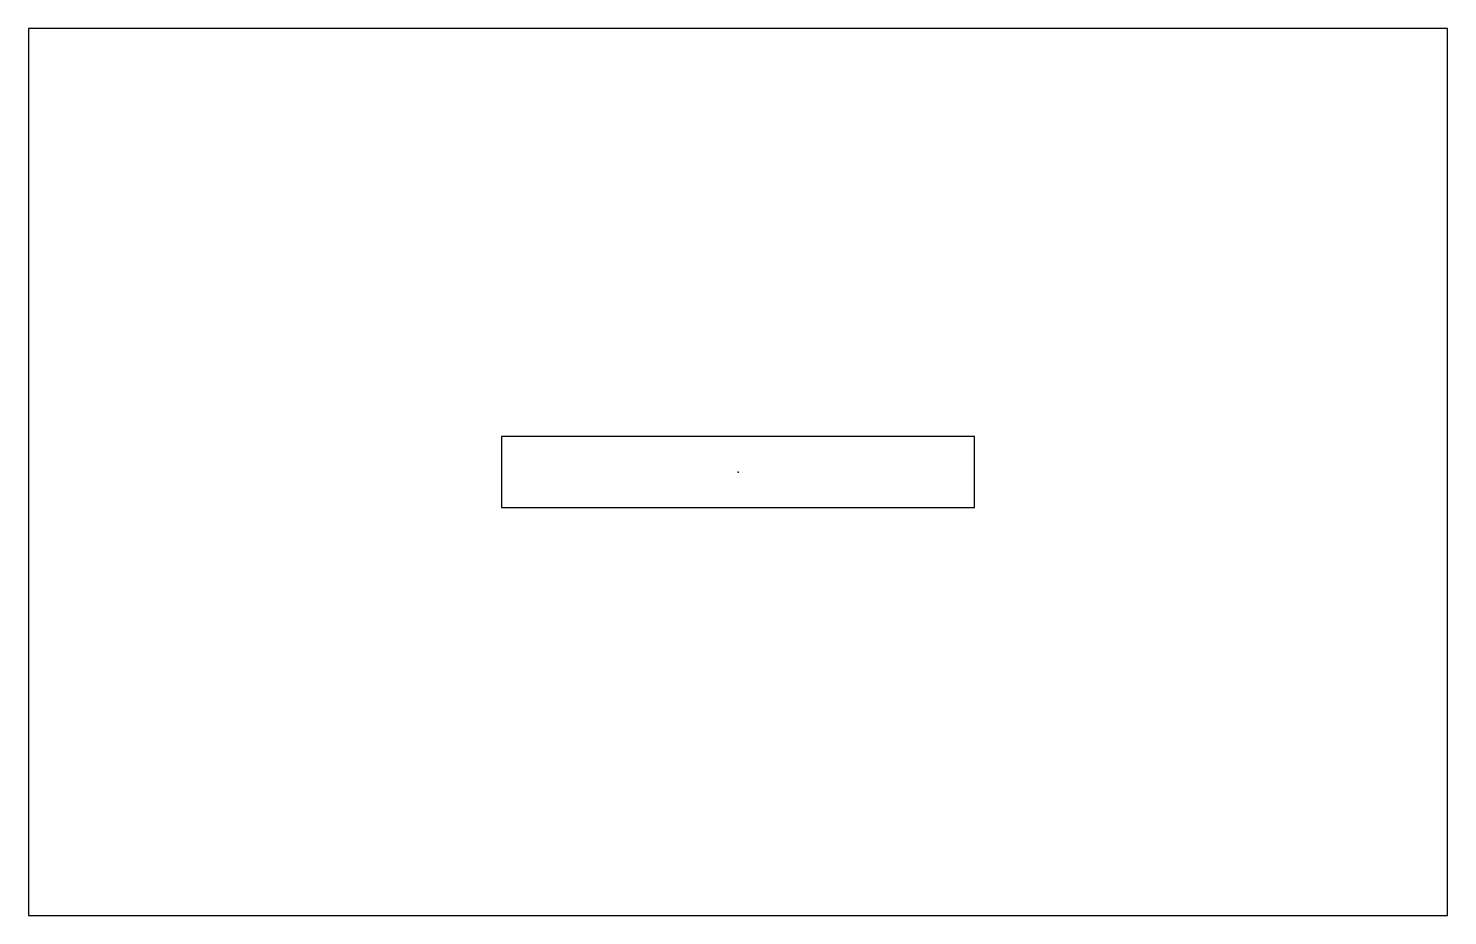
# Model space of a CAD drawing. Header units: millimetres. Extents: x -12 to 12, y -7.5 to 7.5.
import ezdxf

# ---------------------------------------------------------------- set-up
doc = ezdxf.new("R2010")
doc.units = ezdxf.units.MM
doc.layers.get('0').update_dxf_attribs({"lineweight": 25, "true_color": 0xffffff})

# ---------------------------------------------------------------- blocks, each defined once
blk = doc.blocks.new('slider_knob')
for p, q in [((14, 1.5), (-10, 1.5)), ((-10, 1.5), (-10, -13.5)), ((14, -13.5), (14, 1.5)), ((6, -5.4), (-2, -5.4)), ((-2, -5.4), (-2, -6.6)), ((6, -6.6), (6, -5.4)), ((-2, -6.6), (6, -6.6)), ((-10, -13.5), (14, -13.5))]:
    blk.add_line(p, q)
blk.add_point((2, -6))

msp = doc.modelspace()

# ---------------------------------------------------------------- block references
msp.add_blockref('slider_knob', (-2, 6))

doc.saveas('drawing.dxf')
